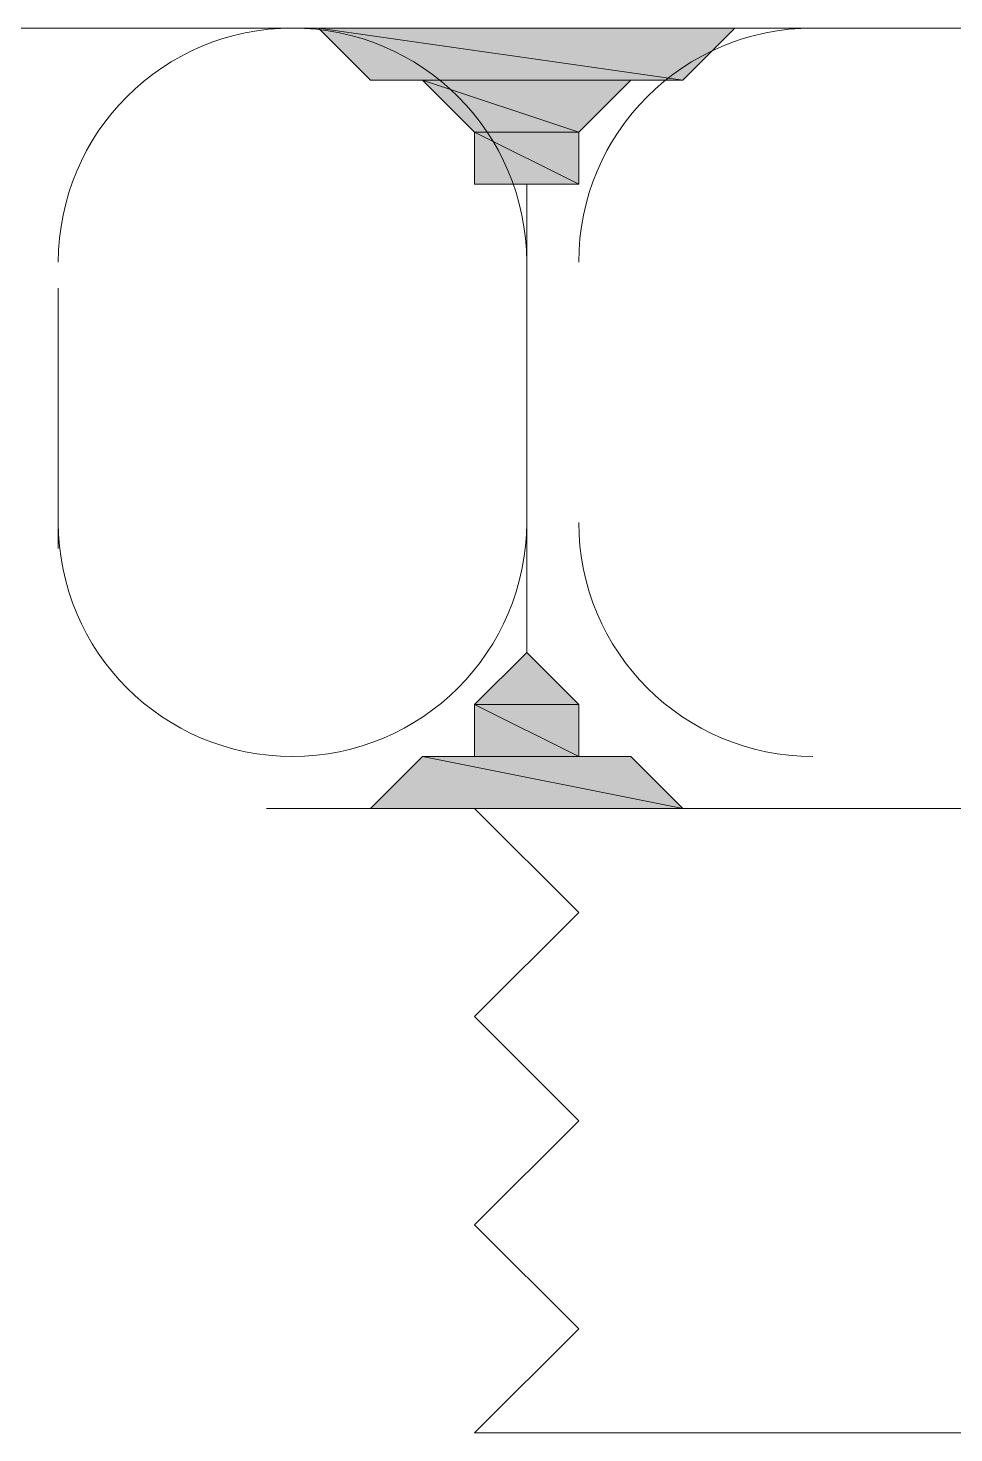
# Model space of a CAD drawing. Header units: millimetres. Extents: x 596 to 768, y 309 to 423.
# Drawn here: x 690.61067 to 690.62633, y 408.86042 to 408.88418 of the extents above; entities that cross this region are included whole.
import ezdxf

# ---------------------------------------------------------------- set-up
doc = ezdxf.new("R2010")
doc.units = ezdxf.units.MM
doc.layers.add('1- 3', color=3, linetype='Continuous')

# ---------------------------------------------------------------- blocks, each defined once
blk = doc.blocks.new('CTOBOM')
h = blk.add_hatch(color=0)
h.dxf.hatch_style = 2
edge = h.paths.add_edge_path()
edge.add_spline(control_points=[(4.220125, -0.718089), (4.220125, -0.718089), (4.220125, -0.712808), (4.220125, -0.712808), (4.220125, -0.712808), (4.220125, -0.718089), (4.220125, -0.718089)], knot_values=[0, 0, 0, 0, 1, 1, 1, 2, 2, 2, 2], degree=3, periodic=0)
edge = h.paths.add_edge_path()
edge.add_spline(control_points=[(4.220125, -0.712808), (4.220125, -0.712808), (4.220125, -0.718089), (4.220125, -0.718089), (4.220125, -0.718089), (4.220125, -0.712808), (4.220125, -0.712808)], knot_values=[0, 0, 0, 0, 1, 1, 1, 2, 2, 2, 2], degree=3, periodic=0)
h.paths.add_polyline_path([(4.219245, -0.718969), (4.220125, -0.712808), (4.220125, -0.718089)])
h.paths.add_polyline_path([(4.219245, -0.711928), (4.219245, -0.718969), (4.220125, -0.712808)])
h = blk.add_hatch(color=0)
h.dxf.hatch_style = 2
edge = h.paths.add_edge_path()
edge.add_spline(control_points=[(4.220125, -0.718089), (4.220125, -0.718089), (4.220125, -0.712808), (4.220125, -0.712808), (4.220125, -0.712808), (4.220125, -0.718089), (4.220125, -0.718089)], knot_values=[0, 0, 0, 0, 1, 1, 1, 2, 2, 2, 2], degree=3, periodic=0)
edge = h.paths.add_edge_path()
edge.add_spline(control_points=[(4.220125, -0.712808), (4.220125, -0.712808), (4.220125, -0.718089), (4.220125, -0.718089), (4.220125, -0.718089), (4.220125, -0.712808), (4.220125, -0.712808)], knot_values=[0, 0, 0, 0, 1, 1, 1, 2, 2, 2, 2], degree=3, periodic=0)
h.paths.add_polyline_path([(4.219245, -0.718969), (4.220125, -0.712808), (4.220125, -0.718089)])
h.paths.add_polyline_path([(4.219245, -0.711928), (4.219245, -0.718969), (4.220125, -0.712808)])
h = blk.add_hatch(color=0)
h.dxf.hatch_style = 2
edge = h.paths.add_edge_path()
edge.add_spline(control_points=[(4.232447, -0.718089), (4.232447, -0.718089), (4.232447, -0.712808), (4.232447, -0.712808), (4.232447, -0.712808), (4.232447, -0.718089), (4.232447, -0.718089)], knot_values=[0, 0, 0, 0, 1, 1, 1, 2, 2, 2, 2], degree=3, periodic=0)
edge = h.paths.add_edge_path()
edge.add_spline(control_points=[(4.232447, -0.712808), (4.232447, -0.712808), (4.232447, -0.718089), (4.232447, -0.718089), (4.232447, -0.718089), (4.232447, -0.712808), (4.232447, -0.712808)], knot_values=[0, 0, 0, 0, 1, 1, 1, 2, 2, 2, 2], degree=3, periodic=0)
h.paths.add_polyline_path([(4.231567, -0.717209), (4.232447, -0.712808), (4.232447, -0.718089)])
h.paths.add_polyline_path([(4.231567, -0.713688), (4.231567, -0.717209), (4.232447, -0.712808)])
h = blk.add_hatch(color=0)
h.dxf.hatch_style = 2
edge = h.paths.add_edge_path()
edge.add_spline(control_points=[(4.232447, -0.718089), (4.232447, -0.718089), (4.232447, -0.712808), (4.232447, -0.712808), (4.232447, -0.712808), (4.232447, -0.718089), (4.232447, -0.718089)], knot_values=[0, 0, 0, 0, 1, 1, 1, 2, 2, 2, 2], degree=3, periodic=0)
edge = h.paths.add_edge_path()
edge.add_spline(control_points=[(4.232447, -0.712808), (4.232447, -0.712808), (4.232447, -0.718089), (4.232447, -0.718089), (4.232447, -0.718089), (4.232447, -0.712808), (4.232447, -0.712808)], knot_values=[0, 0, 0, 0, 1, 1, 1, 2, 2, 2, 2], degree=3, periodic=0)
h.paths.add_polyline_path([(4.231567, -0.717209), (4.232447, -0.712808), (4.232447, -0.718089)])
h.paths.add_polyline_path([(4.231567, -0.713688), (4.231567, -0.717209), (4.232447, -0.712808)])
h = blk.add_hatch(color=0)
h.dxf.hatch_style = 2
edge = h.paths.add_edge_path()
edge.add_spline(control_points=[(4.221005, -0.714568), (4.221005, -0.714568), (4.221005, -0.716328), (4.221005, -0.716328), (4.221005, -0.716328), (4.221005, -0.714568), (4.221005, -0.714568)], knot_values=[0, 0, 0, 0, 1, 1, 1, 2, 2, 2, 2], degree=3, periodic=0)
edge = h.paths.add_edge_path()
edge.add_spline(control_points=[(4.221005, -0.714568), (4.221005, -0.714568), (4.221005, -0.714568), (4.221005, -0.714568), (4.221005, -0.714568), (4.221005, -0.716328), (4.221005, -0.716328), (4.221005, -0.716328), (4.221005, -0.714568), (4.221005, -0.714568)], knot_values=[0, 0, 0, 0, 1, 1, 1, 2, 2, 2, 3, 3, 3, 3], degree=3, periodic=0)
edge = h.paths.add_edge_path()
edge.add_spline(control_points=[(4.221005, -0.716328), (4.221005, -0.716328), (4.221005, -0.714568), (4.221005, -0.714568), (4.221005, -0.714568), (4.221005, -0.716328), (4.221005, -0.716328)], knot_values=[0, 0, 0, 0, 1, 1, 1, 2, 2, 2, 2], degree=3, periodic=0)
edge = h.paths.add_edge_path()
edge.add_spline(control_points=[(4.221005, -0.714568), (4.221005, -0.714568), (4.221005, -0.716328), (4.221005, -0.716328), (4.221005, -0.716328), (4.221005, -0.714568), (4.221005, -0.714568)], knot_values=[0, 0, 0, 0, 1, 1, 1, 2, 2, 2, 2], degree=3, periodic=0)
h.paths.add_polyline_path([(4.220125, -0.717209), (4.221005, -0.714568), (4.221005, -0.716328)])
h.paths.add_polyline_path([(4.220125, -0.713688), (4.220125, -0.717209), (4.221005, -0.714568)])
h = blk.add_hatch(color=0)
h.dxf.hatch_style = 2
edge = h.paths.add_edge_path()
edge.add_spline(control_points=[(4.221005, -0.714568), (4.221005, -0.714568), (4.221005, -0.716328), (4.221005, -0.716328), (4.221005, -0.716328), (4.221005, -0.714568), (4.221005, -0.714568)], knot_values=[0, 0, 0, 0, 1, 1, 1, 2, 2, 2, 2], degree=3, periodic=0)
edge = h.paths.add_edge_path()
edge.add_spline(control_points=[(4.221005, -0.714568), (4.221005, -0.714568), (4.221005, -0.714568), (4.221005, -0.714568), (4.221005, -0.714568), (4.221005, -0.716328), (4.221005, -0.716328), (4.221005, -0.716328), (4.221005, -0.714568), (4.221005, -0.714568)], knot_values=[0, 0, 0, 0, 1, 1, 1, 2, 2, 2, 3, 3, 3, 3], degree=3, periodic=0)
edge = h.paths.add_edge_path()
edge.add_spline(control_points=[(4.221005, -0.716328), (4.221005, -0.716328), (4.221005, -0.714568), (4.221005, -0.714568), (4.221005, -0.714568), (4.221005, -0.716328), (4.221005, -0.716328)], knot_values=[0, 0, 0, 0, 1, 1, 1, 2, 2, 2, 2], degree=3, periodic=0)
edge = h.paths.add_edge_path()
edge.add_spline(control_points=[(4.221005, -0.714568), (4.221005, -0.714568), (4.221005, -0.716328), (4.221005, -0.716328), (4.221005, -0.716328), (4.221005, -0.714568), (4.221005, -0.714568)], knot_values=[0, 0, 0, 0, 1, 1, 1, 2, 2, 2, 2], degree=3, periodic=0)
h.paths.add_polyline_path([(4.220125, -0.717209), (4.221005, -0.714568), (4.221005, -0.716328)])
h.paths.add_polyline_path([(4.220125, -0.713688), (4.220125, -0.717209), (4.221005, -0.714568)])
h = blk.add_hatch(color=0)
h.dxf.hatch_style = 2
h.paths.add_polyline_path([(4.221005, -0.716328), (4.221885, -0.714568), (4.221885, -0.716328)])
h.paths.add_polyline_path([(4.221005, -0.714568), (4.221005, -0.716328), (4.221885, -0.714568)])
h = blk.add_hatch(color=0)
h.dxf.hatch_style = 2
h.paths.add_polyline_path([(4.221005, -0.716328), (4.221885, -0.714568), (4.221885, -0.716328)])
h.paths.add_polyline_path([(4.221005, -0.714568), (4.221005, -0.716328), (4.221885, -0.714568)])
h = blk.add_hatch(color=0)
h.dxf.hatch_style = 2
edge = h.paths.add_edge_path()
edge.add_spline(control_points=[(4.230687, -0.714568), (4.230687, -0.714568), (4.230687, -0.716328), (4.230687, -0.716328), (4.230687, -0.716328), (4.230687, -0.714568), (4.230687, -0.714568)], knot_values=[0, 0, 0, 0, 1, 1, 1, 2, 2, 2, 2], degree=3, periodic=0)
edge = h.paths.add_edge_path()
edge.add_spline(control_points=[(4.230687, -0.714568), (4.230687, -0.714568), (4.230687, -0.714568), (4.230687, -0.714568), (4.230687, -0.714568), (4.230687, -0.716328), (4.230687, -0.716328), (4.230687, -0.716328), (4.230687, -0.714568), (4.230687, -0.714568)], knot_values=[0, 0, 0, 0, 1, 1, 1, 2, 2, 2, 3, 3, 3, 3], degree=3, periodic=0)
edge = h.paths.add_edge_path()
edge.add_spline(control_points=[(4.230687, -0.716328), (4.230687, -0.716328), (4.230687, -0.714568), (4.230687, -0.714568), (4.230687, -0.714568), (4.230687, -0.716328), (4.230687, -0.716328)], knot_values=[0, 0, 0, 0, 1, 1, 1, 2, 2, 2, 2], degree=3, periodic=0)
edge = h.paths.add_edge_path()
edge.add_spline(control_points=[(4.230687, -0.714568), (4.230687, -0.714568), (4.230687, -0.716328), (4.230687, -0.716328), (4.230687, -0.716328), (4.230687, -0.714568), (4.230687, -0.714568)], knot_values=[0, 0, 0, 0, 1, 1, 1, 2, 2, 2, 2], degree=3, periodic=0)
h.paths.add_polyline_path([(4.229807, -0.715448), (4.230687, -0.714568), (4.230687, -0.716328)])
edge = h.paths.add_edge_path()
edge.add_spline(control_points=[(4.230687, -0.714568), (4.230687, -0.714568), (4.229807, -0.715448), (4.229807, -0.715448), (4.229807, -0.715448), (4.230687, -0.714568), (4.230687, -0.714568)], knot_values=[0, 0, 0, 0, 1, 1, 1, 2, 2, 2, 2], degree=3, periodic=0)
h = blk.add_hatch(color=0)
h.dxf.hatch_style = 2
edge = h.paths.add_edge_path()
edge.add_spline(control_points=[(4.230687, -0.714568), (4.230687, -0.714568), (4.230687, -0.716328), (4.230687, -0.716328), (4.230687, -0.716328), (4.230687, -0.714568), (4.230687, -0.714568)], knot_values=[0, 0, 0, 0, 1, 1, 1, 2, 2, 2, 2], degree=3, periodic=0)
edge = h.paths.add_edge_path()
edge.add_spline(control_points=[(4.230687, -0.714568), (4.230687, -0.714568), (4.230687, -0.714568), (4.230687, -0.714568), (4.230687, -0.714568), (4.230687, -0.716328), (4.230687, -0.716328), (4.230687, -0.716328), (4.230687, -0.714568), (4.230687, -0.714568)], knot_values=[0, 0, 0, 0, 1, 1, 1, 2, 2, 2, 3, 3, 3, 3], degree=3, periodic=0)
edge = h.paths.add_edge_path()
edge.add_spline(control_points=[(4.230687, -0.716328), (4.230687, -0.716328), (4.230687, -0.714568), (4.230687, -0.714568), (4.230687, -0.714568), (4.230687, -0.716328), (4.230687, -0.716328)], knot_values=[0, 0, 0, 0, 1, 1, 1, 2, 2, 2, 2], degree=3, periodic=0)
edge = h.paths.add_edge_path()
edge.add_spline(control_points=[(4.230687, -0.714568), (4.230687, -0.714568), (4.230687, -0.716328), (4.230687, -0.716328), (4.230687, -0.716328), (4.230687, -0.714568), (4.230687, -0.714568)], knot_values=[0, 0, 0, 0, 1, 1, 1, 2, 2, 2, 2], degree=3, periodic=0)
h.paths.add_polyline_path([(4.229807, -0.715448), (4.230687, -0.714568), (4.230687, -0.716328)])
edge = h.paths.add_edge_path()
edge.add_spline(control_points=[(4.230687, -0.714568), (4.230687, -0.714568), (4.229807, -0.715448), (4.229807, -0.715448), (4.229807, -0.715448), (4.230687, -0.714568), (4.230687, -0.714568)], knot_values=[0, 0, 0, 0, 1, 1, 1, 2, 2, 2, 2], degree=3, periodic=0)
h = blk.add_hatch(color=0)
h.dxf.hatch_style = 2
h.paths.add_polyline_path([(4.230687, -0.716328), (4.231567, -0.714568), (4.231567, -0.716328)])
h.paths.add_polyline_path([(4.230687, -0.714568), (4.230687, -0.716328), (4.231567, -0.714568)])
h = blk.add_hatch(color=0)
h.dxf.hatch_style = 2
h.paths.add_polyline_path([(4.230687, -0.716328), (4.231567, -0.714568), (4.231567, -0.716328)])
h.paths.add_polyline_path([(4.230687, -0.714568), (4.230687, -0.716328), (4.231567, -0.714568)])
at = {"color": 0, "lineweight": 20}
for p, q in [((4.219245, -0.739211), (4.219245, -0.692566)), ((4.219245, -0.739211), (4.219245, -0.692566)), ((4.219245, -0.699606), (4.219245, -0.719849)), ((4.219245, -0.699606), (4.219245, -0.719849)), ((4.219245, -0.699606), (4.219245, -0.719849)), ((4.219245, -0.699606), (4.219245, -0.719849)), ((4.232447, -0.699606), (4.232447, -0.719849)), ((4.232447, -0.699606), (4.232447, -0.719849)), ((4.243008, -0.702246), (4.243008, -0.716328)), ((4.243008, -0.702246), (4.243008, -0.716328)), ((4.234207, -0.714568), (4.232447, -0.716328)), ((4.232447, -0.716328), (4.232447, -0.714568)), ((4.234207, -0.714568), (4.232447, -0.716328)), ((4.235967, -0.716328), (4.234207, -0.714568)), ((4.235967, -0.716328), (4.234207, -0.714568)), ((4.237727, -0.714568), (4.235967, -0.716328)), ((4.237727, -0.714568), (4.235967, -0.716328)), ((4.239488, -0.716328), (4.237727, -0.714568)), ((4.239488, -0.716328), (4.237727, -0.714568)), ((4.241248, -0.714568), (4.239488, -0.716328)), ((4.241248, -0.714568), (4.239488, -0.716328)), ((4.243008, -0.716328), (4.241248, -0.714568)), ((4.243008, -0.716328), (4.241248, -0.714568)), ((4.223646, -0.715448), (4.228047, -0.715448)), ((4.223646, -0.715448), (4.228047, -0.715448)), ((4.223646, -0.723369), (4.228047, -0.723369)), ((4.223646, -0.723369), (4.228047, -0.723369))]:
    blk.add_line(p, q, dxfattribs=at)
at = {"color": 0, "lineweight": 0}
for p, q in [((4.219245, -0.711048), (4.219245, -0.719849)), ((4.219245, -0.711928), (4.219245, -0.711048)), ((4.219245, -0.711048), (4.219245, -0.719849)), ((4.219245, -0.711928), (4.219245, -0.711048)), ((4.219245, -0.711048), (4.219245, -0.719849)), ((4.219245, -0.711928), (4.219245, -0.711048)), ((4.219245, -0.711048), (4.219245, -0.719849)), ((4.219245, -0.711928), (4.219245, -0.711048)), ((4.232447, -0.718969), (4.232447, -0.711048)), ((4.232447, -0.711048), (4.232447, -0.719849)), ((4.232447, -0.718969), (4.232447, -0.711048)), ((4.232447, -0.711048), (4.232447, -0.711928)), ((4.232447, -0.718969), (4.232447, -0.711048)), ((4.232447, -0.711048), (4.232447, -0.719849)), ((4.232447, -0.718969), (4.232447, -0.711048)), ((4.232447, -0.711048), (4.232447, -0.711928)), ((4.232447, -0.718969), (4.232447, -0.711048)), ((4.232447, -0.711048), (4.232447, -0.719849)), ((4.232447, -0.718969), (4.232447, -0.711048)), ((4.232447, -0.711048), (4.232447, -0.711928)), ((4.232447, -0.718969), (4.232447, -0.711048)), ((4.232447, -0.711048), (4.232447, -0.719849)), ((4.232447, -0.718969), (4.232447, -0.711048)), ((4.232447, -0.711048), (4.232447, -0.711928)), ((4.219245, -0.719849), (4.219245, -0.711928)), ((4.219245, -0.711928), (4.219245, -0.718969)), ((4.219245, -0.719849), (4.219245, -0.711928)), ((4.219245, -0.719849), (4.219245, -0.711928)), ((4.219245, -0.711928), (4.219245, -0.718969)), ((4.219245, -0.719849), (4.219245, -0.711928)), ((4.219245, -0.711928), (4.219245, -0.718969)), ((4.220125, -0.712808), (4.219245, -0.711928)), ((4.219245, -0.711928), (4.219245, -0.718969)), ((4.220125, -0.712808), (4.219245, -0.711928)), ((4.219245, -0.719849), (4.219245, -0.711928)), ((4.219245, -0.711928), (4.219245, -0.718969)), ((4.219245, -0.719849), (4.219245, -0.711928)), ((4.219245, -0.719849), (4.219245, -0.711928)), ((4.219245, -0.711928), (4.219245, -0.718969)), ((4.219245, -0.719849), (4.219245, -0.711928)), ((4.219245, -0.711928), (4.219245, -0.718969)), ((4.220125, -0.712808), (4.219245, -0.711928)), ((4.219245, -0.711928), (4.219245, -0.718969)), ((4.220125, -0.712808), (4.219245, -0.711928)), ((4.232447, -0.718089), (4.232447, -0.711928)), ((4.232447, -0.711928), (4.232447, -0.718969)), ((4.232447, -0.718089), (4.232447, -0.711928)), ((4.232447, -0.711928), (4.232447, -0.712808)), ((4.232447, -0.718089), (4.232447, -0.711928)), ((4.232447, -0.711928), (4.232447, -0.718969)), ((4.232447, -0.718089), (4.232447, -0.711928)), ((4.232447, -0.711928), (4.232447, -0.712808)), ((4.232447, -0.711928), (4.232447, -0.718969)), ((4.232447, -0.711928), (4.232447, -0.718969)), ((4.232447, -0.718089), (4.232447, -0.711928)), ((4.232447, -0.711928), (4.232447, -0.718969)), ((4.232447, -0.718089), (4.232447, -0.711928)), ((4.232447, -0.711928), (4.232447, -0.712808)), ((4.232447, -0.718089), (4.232447, -0.711928)), ((4.232447, -0.711928), (4.232447, -0.718969)), ((4.232447, -0.718089), (4.232447, -0.711928)), ((4.232447, -0.711928), (4.232447, -0.712808)), ((4.232447, -0.711928), (4.232447, -0.718969)), ((4.232447, -0.711928), (4.232447, -0.718969)), ((4.219245, -0.718969), (4.220125, -0.712808)), ((4.219245, -0.718969), (4.220125, -0.712808)), ((4.219245, -0.718969), (4.220125, -0.712808)), ((4.219245, -0.718969), (4.220125, -0.712808)), ((4.219245, -0.718969), (4.220125, -0.712808)), ((4.219245, -0.718969), (4.220125, -0.712808)), ((4.219245, -0.718969), (4.220125, -0.712808)), ((4.219245, -0.718969), (4.220125, -0.712808)), ((4.220125, -0.712808), (4.220125, -0.718089)), ((4.220125, -0.712808), (4.220125, -0.718089)), ((4.220125, -0.712808), (4.220125, -0.718089)), ((4.220125, -0.713688), (4.220125, -0.712808)), ((4.220125, -0.712808), (4.220125, -0.718089)), ((4.220125, -0.713688), (4.220125, -0.712808)), ((4.220125, -0.712808), (4.220125, -0.718089)), ((4.220125, -0.712808), (4.220125, -0.718089)), ((4.220125, -0.712808), (4.220125, -0.718089)), ((4.220125, -0.713688), (4.220125, -0.712808)), ((4.220125, -0.712808), (4.220125, -0.718089)), ((4.220125, -0.713688), (4.220125, -0.712808)), ((4.231567, -0.717209), (4.232447, -0.712808)), ((4.231567, -0.717209), (4.232447, -0.712808)), ((4.232447, -0.712808), (4.231567, -0.713688)), ((4.231567, -0.717209), (4.232447, -0.712808)), ((4.231567, -0.717209), (4.232447, -0.712808)), ((4.232447, -0.712808), (4.231567, -0.713688)), ((4.231567, -0.717209), (4.232447, -0.712808)), ((4.231567, -0.717209), (4.232447, -0.712808)), ((4.232447, -0.712808), (4.231567, -0.713688)), ((4.231567, -0.717209), (4.232447, -0.712808)), ((4.231567, -0.717209), (4.232447, -0.712808)), ((4.232447, -0.712808), (4.231567, -0.713688)), ((4.232447, -0.712808), (4.232447, -0.718089)), ((4.232447, -0.712808), (4.232447, -0.718089)), ((4.232447, -0.712808), (4.232447, -0.718089)), ((4.232447, -0.712808), (4.232447, -0.718089)), ((4.232447, -0.712808), (4.232447, -0.718089)), ((4.232447, -0.712808), (4.232447, -0.718089)), ((4.232447, -0.712808), (4.232447, -0.718089)), ((4.232447, -0.712808), (4.232447, -0.718089)), ((4.220125, -0.718089), (4.220125, -0.713688)), ((4.220125, -0.713688), (4.220125, -0.717209)), ((4.220125, -0.718089), (4.220125, -0.713688)), ((4.220125, -0.718089), (4.220125, -0.713688)), ((4.220125, -0.713688), (4.220125, -0.717209)), ((4.220125, -0.718089), (4.220125, -0.713688)), ((4.220125, -0.713688), (4.220125, -0.717209)), ((4.221005, -0.714568), (4.220125, -0.713688)), ((4.220125, -0.713688), (4.220125, -0.717209)), ((4.221005, -0.714568), (4.220125, -0.713688)), ((4.220125, -0.718089), (4.220125, -0.713688)), ((4.220125, -0.713688), (4.220125, -0.717209)), ((4.220125, -0.718089), (4.220125, -0.713688)), ((4.220125, -0.718089), (4.220125, -0.713688)), ((4.220125, -0.713688), (4.220125, -0.717209)), ((4.220125, -0.718089), (4.220125, -0.713688)), ((4.220125, -0.713688), (4.220125, -0.717209)), ((4.221005, -0.714568), (4.220125, -0.713688)), ((4.220125, -0.713688), (4.220125, -0.717209)), ((4.221005, -0.714568), (4.220125, -0.713688)), ((4.231567, -0.716328), (4.231567, -0.713688)), ((4.231567, -0.713688), (4.231567, -0.717209)), ((4.231567, -0.716328), (4.231567, -0.713688)), ((4.231567, -0.713688), (4.231567, -0.714568)), ((4.231567, -0.716328), (4.231567, -0.713688)), ((4.231567, -0.713688), (4.231567, -0.717209)), ((4.231567, -0.716328), (4.231567, -0.713688)), ((4.231567, -0.713688), (4.231567, -0.714568)), ((4.231567, -0.713688), (4.231567, -0.717209)), ((4.231567, -0.713688), (4.231567, -0.717209)), ((4.231567, -0.716328), (4.231567, -0.713688)), ((4.231567, -0.713688), (4.231567, -0.717209)), ((4.231567, -0.716328), (4.231567, -0.713688)), ((4.231567, -0.713688), (4.231567, -0.714568)), ((4.231567, -0.716328), (4.231567, -0.713688)), ((4.231567, -0.713688), (4.231567, -0.717209)), ((4.231567, -0.716328), (4.231567, -0.713688)), ((4.231567, -0.713688), (4.231567, -0.714568)), ((4.231567, -0.713688), (4.231567, -0.717209)), ((4.231567, -0.713688), (4.231567, -0.717209)), ((4.220125, -0.717209), (4.221005, -0.714568)), ((4.220125, -0.717209), (4.221005, -0.714568)), ((4.220125, -0.717209), (4.221005, -0.714568)), ((4.220125, -0.717209), (4.221005, -0.714568)), ((4.220125, -0.717209), (4.221005, -0.714568)), ((4.220125, -0.717209), (4.221005, -0.714568)), ((4.220125, -0.717209), (4.221005, -0.714568)), ((4.220125, -0.717209), (4.221005, -0.714568)), ((4.221005, -0.714568), (4.221005, -0.716328)), ((4.221005, -0.714568), (4.221005, -0.716328)), ((4.221005, -0.716328), (4.221885, -0.714568)), ((4.221005, -0.714568), (4.221005, -0.716328)), ((4.221005, -0.716328), (4.221885, -0.714568)), ((4.221885, -0.714568), (4.221005, -0.714568)), ((4.221005, -0.716328), (4.221885, -0.714568)), ((4.221005, -0.714568), (4.221005, -0.716328)), ((4.221005, -0.716328), (4.221885, -0.714568)), ((4.221885, -0.714568), (4.221005, -0.714568)), ((4.221005, -0.714568), (4.221005, -0.716328)), ((4.221005, -0.714568), (4.221005, -0.716328)), ((4.221005, -0.716328), (4.221885, -0.714568)), ((4.221005, -0.714568), (4.221005, -0.716328)), ((4.221005, -0.716328), (4.221885, -0.714568)), ((4.221885, -0.714568), (4.221005, -0.714568)), ((4.221005, -0.716328), (4.221885, -0.714568)), ((4.221005, -0.714568), (4.221005, -0.716328)), ((4.221005, -0.716328), (4.221885, -0.714568)), ((4.221885, -0.714568), (4.221005, -0.714568)), ((4.221885, -0.714568), (4.221885, -0.716328)), ((4.221885, -0.714568), (4.221885, -0.716328)), ((4.221885, -0.716328), (4.221885, -0.714568)), ((4.221885, -0.714568), (4.221885, -0.715448)), ((4.221885, -0.716328), (4.221885, -0.714568)), ((4.221885, -0.714568), (4.221885, -0.715448)), ((4.221885, -0.714568), (4.221885, -0.716328)), ((4.221885, -0.714568), (4.221885, -0.716328)), ((4.221885, -0.716328), (4.221885, -0.714568)), ((4.221885, -0.714568), (4.221885, -0.715448)), ((4.221885, -0.716328), (4.221885, -0.714568)), ((4.221885, -0.714568), (4.221885, -0.715448)), ((4.229807, -0.715448), (4.230687, -0.714568)), ((4.229807, -0.715448), (4.230687, -0.714568)), ((4.229807, -0.715448), (4.230687, -0.714568)), ((4.229807, -0.715448), (4.230687, -0.714568)), ((4.230687, -0.714568), (4.230687, -0.716328)), ((4.230687, -0.714568), (4.230687, -0.716328)), ((4.230687, -0.716328), (4.231567, -0.714568)), ((4.230687, -0.714568), (4.230687, -0.716328)), ((4.230687, -0.716328), (4.231567, -0.714568)), ((4.231567, -0.714568), (4.230687, -0.714568)), ((4.230687, -0.716328), (4.231567, -0.714568)), ((4.230687, -0.714568), (4.230687, -0.716328)), ((4.230687, -0.716328), (4.231567, -0.714568)), ((4.231567, -0.714568), (4.230687, -0.714568)), ((4.230687, -0.714568), (4.230687, -0.716328)), ((4.230687, -0.714568), (4.230687, -0.716328)), ((4.230687, -0.716328), (4.231567, -0.714568)), ((4.230687, -0.714568), (4.230687, -0.716328)), ((4.230687, -0.716328), (4.231567, -0.714568)), ((4.231567, -0.714568), (4.230687, -0.714568)), ((4.230687, -0.716328), (4.231567, -0.714568)), ((4.230687, -0.714568), (4.230687, -0.716328)), ((4.230687, -0.716328), (4.231567, -0.714568)), ((4.231567, -0.714568), (4.230687, -0.714568)), ((4.231567, -0.714568), (4.231567, -0.716328)), ((4.231567, -0.714568), (4.231567, -0.716328)), ((4.231567, -0.714568), (4.231567, -0.716328)), ((4.231567, -0.714568), (4.231567, -0.716328)), ((4.231567, -0.714568), (4.231567, -0.716328)), ((4.231567, -0.714568), (4.231567, -0.716328)), ((4.231567, -0.714568), (4.231567, -0.716328)), ((4.231567, -0.714568), (4.231567, -0.716328)), ((4.221885, -0.715448), (4.221885, -0.716328)), ((4.221885, -0.715448), (4.221885, -0.715448)), ((4.221885, -0.715448), (4.221885, -0.715448)), ((4.221885, -0.715448), (4.221885, -0.716328)), ((4.221885, -0.715448), (4.221885, -0.715448)), ((4.221885, -0.715448), (4.221885, -0.715448)), ((4.221885, -0.715448), (4.221885, -0.716328)), ((4.221885, -0.715448), (4.221885, -0.715448)), ((4.221885, -0.715448), (4.221885, -0.715448)), ((4.221885, -0.715448), (4.221885, -0.716328)), ((4.221885, -0.715448), (4.221885, -0.715448)), ((4.221885, -0.715448), (4.221885, -0.715448)), ((4.222766, -0.715448), (4.222766, -0.715448)), ((4.222766, -0.715448), (4.222766, -0.715448)), ((4.222766, -0.715448), (4.222766, -0.715448)), ((4.222766, -0.715448), (4.222766, -0.715448)), ((4.222766, -0.715448), (4.222766, -0.715448)), ((4.222766, -0.715448), (4.222766, -0.715448)), ((4.222766, -0.715448), (4.222766, -0.715448)), ((4.222766, -0.715448), (4.222766, -0.715448)), ((4.228927, -0.715448), (4.228927, -0.715448)), ((4.228927, -0.715448), (4.228927, -0.715448)), ((4.228927, -0.715448), (4.228927, -0.715448)), ((4.228927, -0.715448), (4.228927, -0.715448)), ((4.228927, -0.715448), (4.228927, -0.715448)), ((4.228927, -0.715448), (4.228927, -0.715448)), ((4.228927, -0.715448), (4.228927, -0.715448)), ((4.228927, -0.715448), (4.228927, -0.715448)), ((4.229807, -0.715448), (4.229807, -0.715448)), ((4.229807, -0.715448), (4.229807, -0.715448)), ((4.229807, -0.715448), (4.229807, -0.715448)), ((4.229807, -0.715448), (4.229807, -0.715448)), ((4.230687, -0.716328), (4.229807, -0.715448)), ((4.230687, -0.716328), (4.229807, -0.715448)), ((4.229807, -0.715448), (4.229807, -0.715448)), ((4.229807, -0.715448), (4.229807, -0.715448)), ((4.229807, -0.715448), (4.229807, -0.715448)), ((4.229807, -0.715448), (4.229807, -0.715448)), ((4.230687, -0.716328), (4.229807, -0.715448)), ((4.230687, -0.716328), (4.229807, -0.715448)), ((4.221005, -0.716328), (4.220125, -0.717209)), ((4.221005, -0.716328), (4.220125, -0.717209)), ((4.221005, -0.716328), (4.220125, -0.717209)), ((4.221005, -0.716328), (4.220125, -0.717209)), ((4.221885, -0.716328), (4.221005, -0.716328)), ((4.221885, -0.716328), (4.221005, -0.716328)), ((4.221885, -0.716328), (4.221005, -0.716328)), ((4.221885, -0.716328), (4.221005, -0.716328)), ((4.231567, -0.716328), (4.230687, -0.716328)), ((4.231567, -0.716328), (4.230687, -0.716328)), ((4.231567, -0.716328), (4.230687, -0.716328)), ((4.231567, -0.716328), (4.230687, -0.716328)), ((4.231567, -0.717209), (4.231567, -0.716328)), ((4.231567, -0.717209), (4.231567, -0.716328)), ((4.231567, -0.717209), (4.231567, -0.716328)), ((4.231567, -0.717209), (4.231567, -0.716328)), ((4.220125, -0.717209), (4.220125, -0.718089)), ((4.220125, -0.717209), (4.220125, -0.718089)), ((4.220125, -0.717209), (4.220125, -0.718089)), ((4.220125, -0.717209), (4.220125, -0.718089)), ((4.232447, -0.718089), (4.231567, -0.717209)), ((4.232447, -0.718089), (4.231567, -0.717209)), ((4.232447, -0.718089), (4.231567, -0.717209)), ((4.232447, -0.718089), (4.231567, -0.717209)), ((4.220125, -0.718089), (4.219245, -0.718969)), ((4.220125, -0.718089), (4.219245, -0.718969)), ((4.220125, -0.718089), (4.219245, -0.718969)), ((4.220125, -0.718089), (4.219245, -0.718969)), ((4.232447, -0.718969), (4.232447, -0.718089)), ((4.232447, -0.718969), (4.232447, -0.718089)), ((4.232447, -0.718969), (4.232447, -0.718089)), ((4.232447, -0.718969), (4.232447, -0.718089)), ((4.219245, -0.718969), (4.219245, -0.719849)), ((4.219245, -0.718969), (4.219245, -0.719849)), ((4.219245, -0.718969), (4.219245, -0.719849)), ((4.219245, -0.718969), (4.219245, -0.719849)), ((4.232447, -0.719849), (4.232447, -0.718969)), ((4.232447, -0.719849), (4.232447, -0.718969)), ((4.232447, -0.719849), (4.232447, -0.718969)), ((4.232447, -0.719849), (4.232447, -0.718969))]:
    blk.add_line(p, q, dxfattribs=at)
at = {"color": 0, "lineweight": 20}
for points in [[(4.219245, -0.710608), (4.219245, -0.712795), (4.221019, -0.714568), (4.223206, -0.714568)], [(4.219245, -0.710608), (4.219245, -0.712795), (4.221019, -0.714568), (4.223206, -0.714568)], [(4.227606, -0.714568), (4.229793, -0.714568), (4.231567, -0.712795), (4.231567, -0.710608)], [(4.227606, -0.714568), (4.229793, -0.714568), (4.231567, -0.712795), (4.231567, -0.710608)]]:
    blk.add_open_spline(points, degree=3, dxfattribs=at)
at = {"color": 0, "lineweight": 0}
for points in [[(4.219245, -0.718969), (4.219245, -0.718969), (4.219245, -0.711928), (4.219245, -0.711928)], [(4.219245, -0.711928), (4.219245, -0.711928), (4.219245, -0.718969), (4.219245, -0.718969)], [(4.219245, -0.711928), (4.219245, -0.711928), (4.219245, -0.718969), (4.219245, -0.718969)], [(4.219245, -0.718969), (4.219245, -0.718969), (4.219245, -0.711928), (4.219245, -0.711928)], [(4.219245, -0.718969), (4.219245, -0.718969), (4.219245, -0.711928), (4.219245, -0.711928)], [(4.219245, -0.711928), (4.219245, -0.711928), (4.219245, -0.718969), (4.219245, -0.718969)], [(4.219245, -0.711928), (4.219245, -0.711928), (4.219245, -0.718969), (4.219245, -0.718969)], [(4.219245, -0.718969), (4.219245, -0.718969), (4.219245, -0.711928), (4.219245, -0.711928)], [(4.219245, -0.718969), (4.219245, -0.718969), (4.219245, -0.711928), (4.219245, -0.711928)], [(4.219245, -0.711928), (4.219245, -0.711928), (4.219245, -0.718969), (4.219245, -0.718969)], [(4.219245, -0.711928), (4.219245, -0.711928), (4.219245, -0.718969), (4.219245, -0.718969)], [(4.219245, -0.718969), (4.219245, -0.718969), (4.219245, -0.711928), (4.219245, -0.711928)], [(4.219245, -0.718969), (4.219245, -0.718969), (4.219245, -0.711928), (4.219245, -0.711928)], [(4.219245, -0.711928), (4.219245, -0.711928), (4.219245, -0.718969), (4.219245, -0.718969)], [(4.219245, -0.711928), (4.219245, -0.711928), (4.219245, -0.718969), (4.219245, -0.718969)], [(4.219245, -0.718969), (4.219245, -0.718969), (4.219245, -0.711928), (4.219245, -0.711928)], [(4.232447, -0.718969), (4.232447, -0.718969), (4.232447, -0.711928), (4.232447, -0.711928)], [(4.232447, -0.711928), (4.232447, -0.711928), (4.232447, -0.718969), (4.232447, -0.718969)], [(4.232447, -0.711928), (4.232447, -0.711928), (4.232447, -0.718969), (4.232447, -0.718969)], [(4.232447, -0.718969), (4.232447, -0.718969), (4.232447, -0.711928), (4.232447, -0.711928)], [(4.232447, -0.718969), (4.232447, -0.718969), (4.232447, -0.711928), (4.232447, -0.711928)], [(4.232447, -0.711928), (4.232447, -0.711928), (4.232447, -0.718969), (4.232447, -0.718969)], [(4.232447, -0.711928), (4.232447, -0.711928), (4.232447, -0.718969), (4.232447, -0.718969)], [(4.232447, -0.718969), (4.232447, -0.718969), (4.232447, -0.711928), (4.232447, -0.711928)], [(4.232447, -0.718969), (4.232447, -0.718969), (4.232447, -0.711928), (4.232447, -0.711928)], [(4.232447, -0.711928), (4.232447, -0.711928), (4.232447, -0.718969), (4.232447, -0.718969)], [(4.232447, -0.711928), (4.232447, -0.711928), (4.232447, -0.718969), (4.232447, -0.718969)], [(4.232447, -0.718969), (4.232447, -0.718969), (4.232447, -0.711928), (4.232447, -0.711928)], [(4.232447, -0.718969), (4.232447, -0.718969), (4.232447, -0.711928), (4.232447, -0.711928)], [(4.232447, -0.711928), (4.232447, -0.711928), (4.232447, -0.718969), (4.232447, -0.718969)], [(4.232447, -0.711928), (4.232447, -0.711928), (4.232447, -0.718969), (4.232447, -0.718969)], [(4.232447, -0.718969), (4.232447, -0.718969), (4.232447, -0.711928), (4.232447, -0.711928)], [(4.220125, -0.718089), (4.220125, -0.718089), (4.220125, -0.712808), (4.220125, -0.712808)], [(4.220125, -0.712808), (4.220125, -0.712808), (4.220125, -0.718089), (4.220125, -0.718089)], [(4.220125, -0.712808), (4.220125, -0.712808), (4.220125, -0.718089), (4.220125, -0.718089)], [(4.220125, -0.718089), (4.220125, -0.718089), (4.220125, -0.712808), (4.220125, -0.712808)], [(4.220125, -0.718089), (4.220125, -0.718089), (4.220125, -0.712808), (4.220125, -0.712808)], [(4.220125, -0.712808), (4.220125, -0.712808), (4.220125, -0.718089), (4.220125, -0.718089)], [(4.220125, -0.712808), (4.220125, -0.712808), (4.220125, -0.718089), (4.220125, -0.718089)], [(4.220125, -0.718089), (4.220125, -0.718089), (4.220125, -0.712808), (4.220125, -0.712808)], [(4.220125, -0.718089), (4.220125, -0.718089), (4.220125, -0.712808), (4.220125, -0.712808)], [(4.220125, -0.712808), (4.220125, -0.712808), (4.220125, -0.718089), (4.220125, -0.718089)], [(4.220125, -0.712808), (4.220125, -0.712808), (4.220125, -0.718089), (4.220125, -0.718089)], [(4.220125, -0.718089), (4.220125, -0.718089), (4.220125, -0.712808), (4.220125, -0.712808)], [(4.220125, -0.718089), (4.220125, -0.718089), (4.220125, -0.712808), (4.220125, -0.712808)], [(4.220125, -0.712808), (4.220125, -0.712808), (4.220125, -0.718089), (4.220125, -0.718089)], [(4.220125, -0.712808), (4.220125, -0.712808), (4.220125, -0.718089), (4.220125, -0.718089)], [(4.220125, -0.718089), (4.220125, -0.718089), (4.220125, -0.712808), (4.220125, -0.712808)], [(4.232447, -0.718089), (4.232447, -0.718089), (4.232447, -0.712808), (4.232447, -0.712808)], [(4.232447, -0.712808), (4.232447, -0.712808), (4.232447, -0.718089), (4.232447, -0.718089)], [(4.232447, -0.712808), (4.232447, -0.712808), (4.232447, -0.718089), (4.232447, -0.718089)], [(4.232447, -0.718089), (4.232447, -0.718089), (4.232447, -0.712808), (4.232447, -0.712808)], [(4.232447, -0.718089), (4.232447, -0.718089), (4.232447, -0.712808), (4.232447, -0.712808)], [(4.232447, -0.712808), (4.232447, -0.712808), (4.232447, -0.718089), (4.232447, -0.718089)], [(4.232447, -0.712808), (4.232447, -0.712808), (4.232447, -0.718089), (4.232447, -0.718089)], [(4.232447, -0.718089), (4.232447, -0.718089), (4.232447, -0.712808), (4.232447, -0.712808)], [(4.232447, -0.718089), (4.232447, -0.718089), (4.232447, -0.712808), (4.232447, -0.712808)], [(4.232447, -0.712808), (4.232447, -0.712808), (4.232447, -0.718089), (4.232447, -0.718089)], [(4.232447, -0.712808), (4.232447, -0.712808), (4.232447, -0.718089), (4.232447, -0.718089)], [(4.232447, -0.718089), (4.232447, -0.718089), (4.232447, -0.712808), (4.232447, -0.712808)], [(4.232447, -0.718089), (4.232447, -0.718089), (4.232447, -0.712808), (4.232447, -0.712808)], [(4.232447, -0.712808), (4.232447, -0.712808), (4.232447, -0.718089), (4.232447, -0.718089)], [(4.232447, -0.712808), (4.232447, -0.712808), (4.232447, -0.718089), (4.232447, -0.718089)], [(4.232447, -0.718089), (4.232447, -0.718089), (4.232447, -0.712808), (4.232447, -0.712808)], [(4.220125, -0.713688), (4.220125, -0.713688), (4.220125, -0.717209), (4.220125, -0.717209)], [(4.220125, -0.717209), (4.220125, -0.717209), (4.220125, -0.713688), (4.220125, -0.713688)], [(4.220125, -0.713688), (4.220125, -0.713688), (4.220125, -0.717209), (4.220125, -0.717209)], [(4.220125, -0.717209), (4.220125, -0.717209), (4.220125, -0.713688), (4.220125, -0.713688)], [(4.220125, -0.717209), (4.220125, -0.717209), (4.220125, -0.713688), (4.220125, -0.713688)], [(4.220125, -0.713688), (4.220125, -0.713688), (4.220125, -0.717209), (4.220125, -0.717209)], [(4.220125, -0.713688), (4.220125, -0.713688), (4.220125, -0.717209), (4.220125, -0.717209)], [(4.220125, -0.717209), (4.220125, -0.717209), (4.220125, -0.713688), (4.220125, -0.713688)], [(4.220125, -0.713688), (4.220125, -0.713688), (4.220125, -0.717209), (4.220125, -0.717209)], [(4.220125, -0.717209), (4.220125, -0.717209), (4.220125, -0.713688), (4.220125, -0.713688)], [(4.220125, -0.713688), (4.220125, -0.713688), (4.220125, -0.717209), (4.220125, -0.717209)], [(4.220125, -0.717209), (4.220125, -0.717209), (4.220125, -0.713688), (4.220125, -0.713688)], [(4.220125, -0.717209), (4.220125, -0.717209), (4.220125, -0.713688), (4.220125, -0.713688)], [(4.220125, -0.713688), (4.220125, -0.713688), (4.220125, -0.717209), (4.220125, -0.717209)], [(4.220125, -0.713688), (4.220125, -0.713688), (4.220125, -0.717209), (4.220125, -0.717209)], [(4.220125, -0.717209), (4.220125, -0.717209), (4.220125, -0.713688), (4.220125, -0.713688)], [(4.220125, -0.713688), (4.220125, -0.713688), (4.220125, -0.717209), (4.220125, -0.717209)], [(4.220125, -0.717209), (4.220125, -0.717209), (4.220125, -0.713688), (4.220125, -0.713688)], [(4.220125, -0.713688), (4.220125, -0.713688), (4.220125, -0.717209), (4.220125, -0.717209)], [(4.220125, -0.717209), (4.220125, -0.717209), (4.220125, -0.713688), (4.220125, -0.713688)], [(4.220125, -0.717209), (4.220125, -0.717209), (4.220125, -0.713688), (4.220125, -0.713688)], [(4.220125, -0.713688), (4.220125, -0.713688), (4.220125, -0.717209), (4.220125, -0.717209)], [(4.220125, -0.713688), (4.220125, -0.713688), (4.220125, -0.717209), (4.220125, -0.717209)], [(4.220125, -0.717209), (4.220125, -0.717209), (4.220125, -0.713688), (4.220125, -0.713688)], [(4.220125, -0.713688), (4.220125, -0.713688), (4.220125, -0.717209), (4.220125, -0.717209)], [(4.220125, -0.717209), (4.220125, -0.717209), (4.220125, -0.713688), (4.220125, -0.713688)], [(4.220125, -0.713688), (4.220125, -0.713688), (4.220125, -0.717209), (4.220125, -0.717209)], [(4.220125, -0.717209), (4.220125, -0.717209), (4.220125, -0.713688), (4.220125, -0.713688)], [(4.220125, -0.717209), (4.220125, -0.717209), (4.220125, -0.713688), (4.220125, -0.713688)], [(4.220125, -0.713688), (4.220125, -0.713688), (4.220125, -0.717209), (4.220125, -0.717209)], [(4.220125, -0.713688), (4.220125, -0.713688), (4.220125, -0.717209), (4.220125, -0.717209)], [(4.220125, -0.717209), (4.220125, -0.717209), (4.220125, -0.713688), (4.220125, -0.713688)], [(4.231567, -0.713688), (4.231567, -0.713688), (4.231567, -0.717209), (4.231567, -0.717209)], [(4.231567, -0.717209), (4.231567, -0.717209), (4.231567, -0.713688), (4.231567, -0.713688)], [(4.231567, -0.713688), (4.231567, -0.713688), (4.231567, -0.717209), (4.231567, -0.717209)], [(4.231567, -0.717209), (4.231567, -0.717209), (4.231567, -0.713688), (4.231567, -0.713688)], [(4.231567, -0.717209), (4.231567, -0.717209), (4.231567, -0.713688), (4.231567, -0.713688)], [(4.231567, -0.713688), (4.231567, -0.713688), (4.231567, -0.717209), (4.231567, -0.717209)], [(4.231567, -0.713688), (4.231567, -0.713688), (4.231567, -0.717209), (4.231567, -0.717209)], [(4.231567, -0.717209), (4.231567, -0.717209), (4.231567, -0.713688), (4.231567, -0.713688)], [(4.231567, -0.713688), (4.231567, -0.713688), (4.231567, -0.717209), (4.231567, -0.717209)], [(4.231567, -0.717209), (4.231567, -0.717209), (4.231567, -0.713688), (4.231567, -0.713688)], [(4.231567, -0.713688), (4.231567, -0.713688), (4.231567, -0.717209), (4.231567, -0.717209)], [(4.231567, -0.717209), (4.231567, -0.717209), (4.231567, -0.713688), (4.231567, -0.713688)], [(4.231567, -0.717209), (4.231567, -0.717209), (4.231567, -0.713688), (4.231567, -0.713688)], [(4.231567, -0.713688), (4.231567, -0.713688), (4.231567, -0.717209), (4.231567, -0.717209)], [(4.231567, -0.713688), (4.231567, -0.713688), (4.231567, -0.717209), (4.231567, -0.717209)], [(4.231567, -0.717209), (4.231567, -0.717209), (4.231567, -0.713688), (4.231567, -0.713688)], [(4.231567, -0.713688), (4.231567, -0.713688), (4.231567, -0.717209), (4.231567, -0.717209)], [(4.231567, -0.717209), (4.231567, -0.717209), (4.231567, -0.713688), (4.231567, -0.713688)], [(4.231567, -0.713688), (4.231567, -0.713688), (4.231567, -0.717209), (4.231567, -0.717209)], [(4.231567, -0.717209), (4.231567, -0.717209), (4.231567, -0.713688), (4.231567, -0.713688)], [(4.231567, -0.717209), (4.231567, -0.717209), (4.231567, -0.713688), (4.231567, -0.713688)], [(4.231567, -0.713688), (4.231567, -0.713688), (4.231567, -0.717209), (4.231567, -0.717209)], [(4.231567, -0.713688), (4.231567, -0.713688), (4.231567, -0.717209), (4.231567, -0.717209)], [(4.231567, -0.717209), (4.231567, -0.717209), (4.231567, -0.713688), (4.231567, -0.713688)], [(4.231567, -0.713688), (4.231567, -0.713688), (4.231567, -0.717209), (4.231567, -0.717209)], [(4.231567, -0.717209), (4.231567, -0.717209), (4.231567, -0.713688), (4.231567, -0.713688)], [(4.231567, -0.713688), (4.231567, -0.713688), (4.231567, -0.717209), (4.231567, -0.717209)], [(4.231567, -0.717209), (4.231567, -0.717209), (4.231567, -0.713688), (4.231567, -0.713688)], [(4.231567, -0.717209), (4.231567, -0.717209), (4.231567, -0.713688), (4.231567, -0.713688)], [(4.231567, -0.713688), (4.231567, -0.713688), (4.231567, -0.717209), (4.231567, -0.717209)], [(4.231567, -0.713688), (4.231567, -0.713688), (4.231567, -0.717209), (4.231567, -0.717209)], [(4.231567, -0.717209), (4.231567, -0.717209), (4.231567, -0.713688), (4.231567, -0.713688)], [(4.221005, -0.714568), (4.221005, -0.714568), (4.221005, -0.716328), (4.221005, -0.716328)], [(4.221005, -0.716328), (4.221005, -0.716328), (4.221005, -0.714568), (4.221005, -0.714568)], [(4.221005, -0.714568), (4.221005, -0.714568), (4.221005, -0.716328), (4.221005, -0.716328)], [(4.221005, -0.716328), (4.221005, -0.716328), (4.221005, -0.714568), (4.221005, -0.714568)], [(4.221005, -0.716328), (4.221005, -0.716328), (4.221005, -0.714568), (4.221005, -0.714568)], [(4.221005, -0.714568), (4.221005, -0.714568), (4.221005, -0.716328), (4.221005, -0.716328)], [(4.221005, -0.714568), (4.221005, -0.714568), (4.221005, -0.716328), (4.221005, -0.716328)], [(4.221005, -0.716328), (4.221005, -0.716328), (4.221005, -0.714568), (4.221005, -0.714568)], [(4.221005, -0.714568), (4.221005, -0.714568), (4.221005, -0.716328), (4.221005, -0.716328)], [(4.221005, -0.716328), (4.221005, -0.716328), (4.221005, -0.714568), (4.221005, -0.714568)], [(4.221005, -0.714568), (4.221005, -0.714568), (4.221005, -0.716328), (4.221005, -0.716328)], [(4.221005, -0.716328), (4.221005, -0.716328), (4.221005, -0.714568), (4.221005, -0.714568)], [(4.221005, -0.716328), (4.221005, -0.716328), (4.221005, -0.714568), (4.221005, -0.714568)], [(4.221005, -0.714568), (4.221005, -0.714568), (4.221005, -0.716328), (4.221005, -0.716328)], [(4.221005, -0.714568), (4.221005, -0.714568), (4.221005, -0.716328), (4.221005, -0.716328)], [(4.221005, -0.716328), (4.221005, -0.716328), (4.221005, -0.714568), (4.221005, -0.714568)], [(4.221005, -0.714568), (4.221005, -0.714568), (4.221005, -0.716328), (4.221005, -0.716328)], [(4.221005, -0.716328), (4.221005, -0.716328), (4.221005, -0.714568), (4.221005, -0.714568)], [(4.221005, -0.714568), (4.221005, -0.714568), (4.221005, -0.716328), (4.221005, -0.716328)], [(4.221005, -0.716328), (4.221005, -0.716328), (4.221005, -0.714568), (4.221005, -0.714568)], [(4.221005, -0.716328), (4.221005, -0.716328), (4.221005, -0.714568), (4.221005, -0.714568)], [(4.221005, -0.714568), (4.221005, -0.714568), (4.221005, -0.716328), (4.221005, -0.716328)], [(4.221005, -0.714568), (4.221005, -0.714568), (4.221005, -0.716328), (4.221005, -0.716328)], [(4.221005, -0.716328), (4.221005, -0.716328), (4.221005, -0.714568), (4.221005, -0.714568)], [(4.221005, -0.714568), (4.221005, -0.714568), (4.221005, -0.716328), (4.221005, -0.716328)], [(4.221005, -0.716328), (4.221005, -0.716328), (4.221005, -0.714568), (4.221005, -0.714568)], [(4.221005, -0.714568), (4.221005, -0.714568), (4.221005, -0.716328), (4.221005, -0.716328)], [(4.221005, -0.716328), (4.221005, -0.716328), (4.221005, -0.714568), (4.221005, -0.714568)], [(4.221005, -0.716328), (4.221005, -0.716328), (4.221005, -0.714568), (4.221005, -0.714568)], [(4.221005, -0.714568), (4.221005, -0.714568), (4.221005, -0.716328), (4.221005, -0.716328)], [(4.221005, -0.714568), (4.221005, -0.714568), (4.221005, -0.716328), (4.221005, -0.716328)], [(4.221005, -0.716328), (4.221005, -0.716328), (4.221005, -0.714568), (4.221005, -0.714568)], [(4.230687, -0.714568), (4.230687, -0.714568), (4.229807, -0.715448), (4.229807, -0.715448)], [(4.229807, -0.715448), (4.229807, -0.715448), (4.230687, -0.714568), (4.230687, -0.714568)], [(4.230687, -0.714568), (4.230687, -0.714568), (4.229807, -0.715448), (4.229807, -0.715448)], [(4.229807, -0.715448), (4.229807, -0.715448), (4.230687, -0.714568), (4.230687, -0.714568)], [(4.230687, -0.714568), (4.230687, -0.714568), (4.229807, -0.715448), (4.229807, -0.715448)], [(4.229807, -0.715448), (4.229807, -0.715448), (4.230687, -0.714568), (4.230687, -0.714568)], [(4.230687, -0.714568), (4.230687, -0.714568), (4.229807, -0.715448), (4.229807, -0.715448)], [(4.229807, -0.715448), (4.229807, -0.715448), (4.230687, -0.714568), (4.230687, -0.714568)], [(4.230687, -0.714568), (4.230687, -0.714568), (4.230687, -0.716328), (4.230687, -0.716328)], [(4.230687, -0.716328), (4.230687, -0.716328), (4.230687, -0.714568), (4.230687, -0.714568)], [(4.230687, -0.714568), (4.230687, -0.714568), (4.230687, -0.716328), (4.230687, -0.716328)], [(4.230687, -0.716328), (4.230687, -0.716328), (4.230687, -0.714568), (4.230687, -0.714568)], [(4.230687, -0.716328), (4.230687, -0.716328), (4.230687, -0.714568), (4.230687, -0.714568)], [(4.230687, -0.714568), (4.230687, -0.714568), (4.230687, -0.716328), (4.230687, -0.716328)], [(4.230687, -0.714568), (4.230687, -0.714568), (4.230687, -0.716328), (4.230687, -0.716328)], [(4.230687, -0.716328), (4.230687, -0.716328), (4.230687, -0.714568), (4.230687, -0.714568)], [(4.230687, -0.714568), (4.230687, -0.714568), (4.230687, -0.716328), (4.230687, -0.716328)], [(4.230687, -0.716328), (4.230687, -0.716328), (4.230687, -0.714568), (4.230687, -0.714568)], [(4.230687, -0.714568), (4.230687, -0.714568), (4.230687, -0.716328), (4.230687, -0.716328)], [(4.230687, -0.716328), (4.230687, -0.716328), (4.230687, -0.714568), (4.230687, -0.714568)], [(4.230687, -0.716328), (4.230687, -0.716328), (4.230687, -0.714568), (4.230687, -0.714568)], [(4.230687, -0.714568), (4.230687, -0.714568), (4.230687, -0.716328), (4.230687, -0.716328)], [(4.230687, -0.714568), (4.230687, -0.714568), (4.230687, -0.716328), (4.230687, -0.716328)], [(4.230687, -0.716328), (4.230687, -0.716328), (4.230687, -0.714568), (4.230687, -0.714568)], [(4.230687, -0.714568), (4.230687, -0.714568), (4.230687, -0.716328), (4.230687, -0.716328)], [(4.230687, -0.716328), (4.230687, -0.716328), (4.230687, -0.714568), (4.230687, -0.714568)], [(4.230687, -0.714568), (4.230687, -0.714568), (4.230687, -0.716328), (4.230687, -0.716328)], [(4.230687, -0.716328), (4.230687, -0.716328), (4.230687, -0.714568), (4.230687, -0.714568)], [(4.230687, -0.716328), (4.230687, -0.716328), (4.230687, -0.714568), (4.230687, -0.714568)], [(4.230687, -0.714568), (4.230687, -0.714568), (4.230687, -0.716328), (4.230687, -0.716328)], [(4.230687, -0.714568), (4.230687, -0.714568), (4.230687, -0.716328), (4.230687, -0.716328)], [(4.230687, -0.716328), (4.230687, -0.716328), (4.230687, -0.714568), (4.230687, -0.714568)], [(4.230687, -0.714568), (4.230687, -0.714568), (4.230687, -0.716328), (4.230687, -0.716328)], [(4.230687, -0.716328), (4.230687, -0.716328), (4.230687, -0.714568), (4.230687, -0.714568)], [(4.230687, -0.714568), (4.230687, -0.714568), (4.230687, -0.716328), (4.230687, -0.716328)], [(4.230687, -0.716328), (4.230687, -0.716328), (4.230687, -0.714568), (4.230687, -0.714568)], [(4.230687, -0.716328), (4.230687, -0.716328), (4.230687, -0.714568), (4.230687, -0.714568)], [(4.230687, -0.714568), (4.230687, -0.714568), (4.230687, -0.716328), (4.230687, -0.716328)], [(4.230687, -0.714568), (4.230687, -0.714568), (4.230687, -0.716328), (4.230687, -0.716328)], [(4.230687, -0.716328), (4.230687, -0.716328), (4.230687, -0.714568), (4.230687, -0.714568)], [(4.221885, -0.715448), (4.221885, -0.715448), (4.221885, -0.716328), (4.221885, -0.716328)], [(4.221885, -0.716328), (4.221885, -0.716328), (4.221885, -0.715448), (4.221885, -0.715448)], [(4.221885, -0.715448), (4.221885, -0.715448), (4.221885, -0.716328), (4.221885, -0.716328)], [(4.221885, -0.716328), (4.221885, -0.716328), (4.221885, -0.715448), (4.221885, -0.715448)], [(4.222766, -0.715448), (4.222766, -0.715448), (4.221885, -0.715448), (4.221885, -0.715448)], [(4.221885, -0.715448), (4.221885, -0.715448), (4.222766, -0.715448), (4.222766, -0.715448)], [(4.221885, -0.715448), (4.221885, -0.715448), (4.222766, -0.715448), (4.222766, -0.715448)], [(4.222766, -0.715448), (4.222766, -0.715448), (4.221885, -0.715448), (4.221885, -0.715448)], [(4.222766, -0.715448), (4.222766, -0.715448), (4.221885, -0.715448), (4.221885, -0.715448)], [(4.221885, -0.715448), (4.221885, -0.715448), (4.222766, -0.715448), (4.222766, -0.715448)], [(4.221885, -0.715448), (4.221885, -0.715448), (4.222766, -0.715448), (4.222766, -0.715448)], [(4.222766, -0.715448), (4.222766, -0.715448), (4.221885, -0.715448), (4.221885, -0.715448)], [(4.221885, -0.715448), (4.221885, -0.715448), (4.221885, -0.716328), (4.221885, -0.716328)], [(4.221885, -0.716328), (4.221885, -0.716328), (4.221885, -0.715448), (4.221885, -0.715448)], [(4.221885, -0.715448), (4.221885, -0.715448), (4.221885, -0.716328), (4.221885, -0.716328)], [(4.221885, -0.716328), (4.221885, -0.716328), (4.221885, -0.715448), (4.221885, -0.715448)], [(4.222766, -0.715448), (4.222766, -0.715448), (4.221885, -0.715448), (4.221885, -0.715448)], [(4.221885, -0.715448), (4.221885, -0.715448), (4.222766, -0.715448), (4.222766, -0.715448)], [(4.221885, -0.715448), (4.221885, -0.715448), (4.222766, -0.715448), (4.222766, -0.715448)], [(4.222766, -0.715448), (4.222766, -0.715448), (4.221885, -0.715448), (4.221885, -0.715448)], [(4.222766, -0.715448), (4.222766, -0.715448), (4.221885, -0.715448), (4.221885, -0.715448)], [(4.221885, -0.715448), (4.221885, -0.715448), (4.222766, -0.715448), (4.222766, -0.715448)], [(4.221885, -0.715448), (4.221885, -0.715448), (4.222766, -0.715448), (4.222766, -0.715448)], [(4.222766, -0.715448), (4.222766, -0.715448), (4.221885, -0.715448), (4.221885, -0.715448)], [(4.222766, -0.715448), (4.222766, -0.715448), (4.223646, -0.715448), (4.223646, -0.715448)], [(4.223646, -0.715448), (4.223646, -0.715448), (4.222766, -0.715448), (4.222766, -0.715448)], [(4.222766, -0.715448), (4.222766, -0.715448), (4.223646, -0.715448), (4.223646, -0.715448)], [(4.223646, -0.715448), (4.223646, -0.715448), (4.222766, -0.715448), (4.222766, -0.715448)], [(4.222766, -0.715448), (4.222766, -0.715448), (4.223646, -0.715448), (4.223646, -0.715448)], [(4.223646, -0.715448), (4.223646, -0.715448), (4.222766, -0.715448), (4.222766, -0.715448)], [(4.222766, -0.715448), (4.222766, -0.715448), (4.223646, -0.715448), (4.223646, -0.715448)], [(4.223646, -0.715448), (4.223646, -0.715448), (4.222766, -0.715448), (4.222766, -0.715448)], [(4.228047, -0.715448), (4.228047, -0.715448), (4.228927, -0.715448), (4.228927, -0.715448)], [(4.228927, -0.715448), (4.228927, -0.715448), (4.228047, -0.715448), (4.228047, -0.715448)], [(4.228047, -0.715448), (4.228047, -0.715448), (4.228927, -0.715448), (4.228927, -0.715448)], [(4.228927, -0.715448), (4.228927, -0.715448), (4.228047, -0.715448), (4.228047, -0.715448)], [(4.228047, -0.715448), (4.228047, -0.715448), (4.228927, -0.715448), (4.228927, -0.715448)], [(4.228927, -0.715448), (4.228927, -0.715448), (4.228047, -0.715448), (4.228047, -0.715448)], [(4.228047, -0.715448), (4.228047, -0.715448), (4.228927, -0.715448), (4.228927, -0.715448)], [(4.228927, -0.715448), (4.228927, -0.715448), (4.228047, -0.715448), (4.228047, -0.715448)], [(4.229807, -0.715448), (4.229807, -0.715448), (4.228927, -0.715448), (4.228927, -0.715448)], [(4.228927, -0.715448), (4.228927, -0.715448), (4.229807, -0.715448), (4.229807, -0.715448)], [(4.228927, -0.715448), (4.228927, -0.715448), (4.229807, -0.715448), (4.229807, -0.715448)], [(4.229807, -0.715448), (4.229807, -0.715448), (4.228927, -0.715448), (4.228927, -0.715448)], [(4.229807, -0.715448), (4.229807, -0.715448), (4.228927, -0.715448), (4.228927, -0.715448)], [(4.228927, -0.715448), (4.228927, -0.715448), (4.229807, -0.715448), (4.229807, -0.715448)], [(4.228927, -0.715448), (4.228927, -0.715448), (4.229807, -0.715448), (4.229807, -0.715448)], [(4.229807, -0.715448), (4.229807, -0.715448), (4.228927, -0.715448), (4.228927, -0.715448)], [(4.229807, -0.715448), (4.229807, -0.715448), (4.228927, -0.715448), (4.228927, -0.715448)], [(4.228927, -0.715448), (4.228927, -0.715448), (4.229807, -0.715448), (4.229807, -0.715448)], [(4.228927, -0.715448), (4.228927, -0.715448), (4.229807, -0.715448), (4.229807, -0.715448)], [(4.229807, -0.715448), (4.229807, -0.715448), (4.228927, -0.715448), (4.228927, -0.715448)], [(4.229807, -0.715448), (4.229807, -0.715448), (4.228927, -0.715448), (4.228927, -0.715448)], [(4.228927, -0.715448), (4.228927, -0.715448), (4.229807, -0.715448), (4.229807, -0.715448)], [(4.228927, -0.715448), (4.228927, -0.715448), (4.229807, -0.715448), (4.229807, -0.715448)], [(4.229807, -0.715448), (4.229807, -0.715448), (4.228927, -0.715448), (4.228927, -0.715448)]]:
    blk.add_open_spline(points, degree=3, dxfattribs=at)
at = {"color": 0, "lineweight": 20}
for points in [[(4.223206, -0.715448), (4.221019, -0.715448), (4.219245, -0.717222), (4.219245, -0.719409), (4.219245, -0.721596), (4.221019, -0.723369), (4.223206, -0.723369)], [(4.223206, -0.715448), (4.221019, -0.715448), (4.219245, -0.717222), (4.219245, -0.719409), (4.219245, -0.721596), (4.221019, -0.723369), (4.223206, -0.723369)], [(4.227606, -0.723369), (4.229793, -0.723369), (4.231567, -0.721596), (4.231567, -0.719409), (4.231567, -0.717222), (4.229793, -0.715448), (4.227606, -0.715448)], [(4.227606, -0.723369), (4.229793, -0.723369), (4.231567, -0.721596), (4.231567, -0.719409), (4.231567, -0.717222), (4.229793, -0.715448), (4.227606, -0.715448)]]:
    blk.add_open_spline(points, degree=3, knots=[0, 0, 0, 0, 1, 1, 1, 2, 2, 2, 2], dxfattribs=at)

msp = doc.modelspace()

# ---------------------------------------------------------------- block references
at = {"layer": '1- 3', "rotation": 270}
msp.add_blockref('CTOBOM', (691.334551, 413.103426), dxfattribs=at)

doc.saveas('drawing.dxf')
